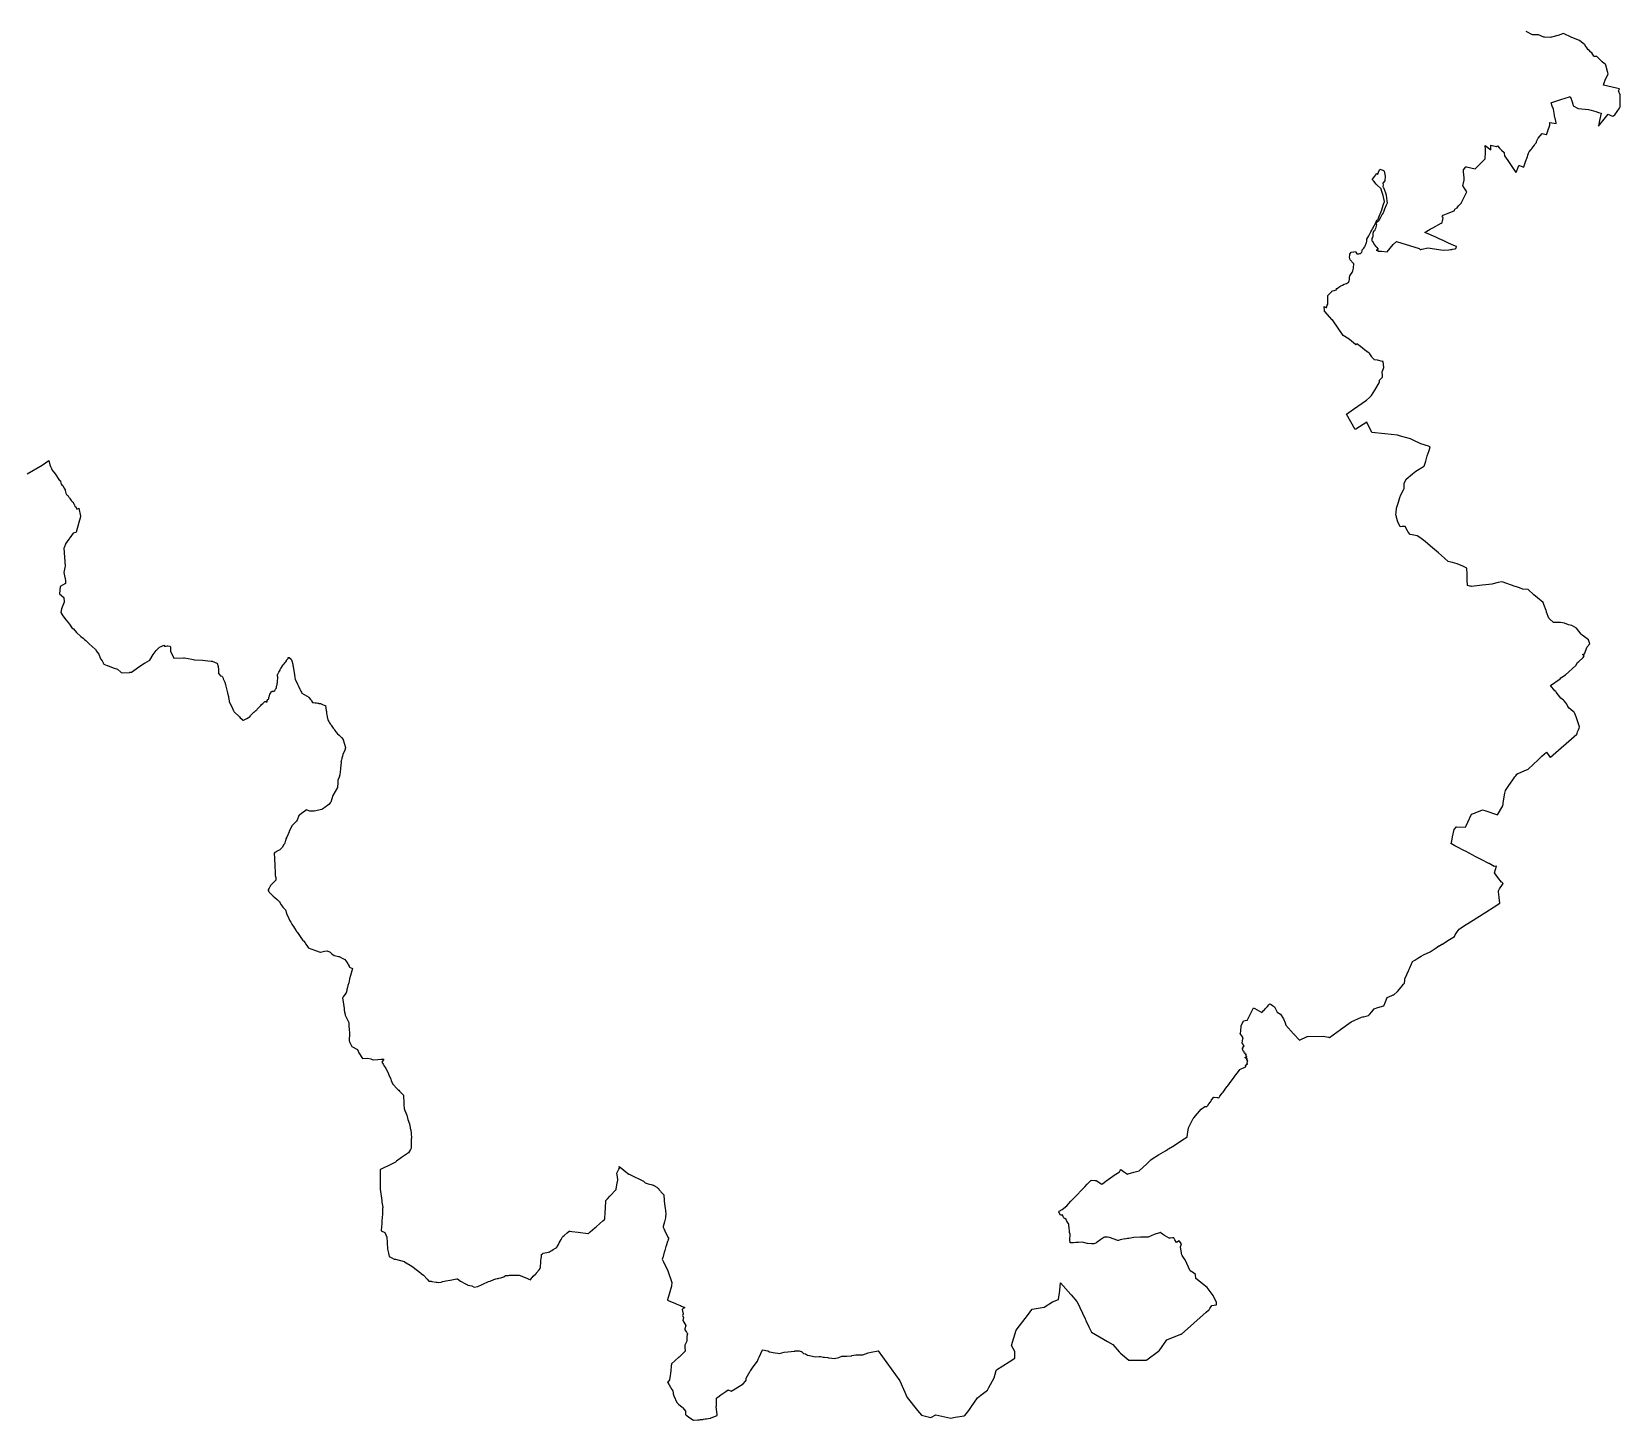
# Model space of a CAD drawing. Header units: metres. Extents: x 273377 to 358923, y 1974345 to 2116525.
# Drawn here: x 318254 to 358923, y 1974345 to 2009890 of the extents above; entities that cross this region are included whole.
import ezdxf

# ---------------------------------------------------------------- set-up
doc = ezdxf.new("R2010")
doc.units = ezdxf.units.M
doc.header["$MEASUREMENT"] = 0
doc.layers.add('DISTRICT BOUNDRY', color=86, linetype='Continuous')

msp = doc.modelspace()

# ---------------------------------------------------------------- linework, layer by layer
at = {"layer": 'DISTRICT BOUNDRY'}
msp.add_polyline3d([(318136, 1998570, 0), (318521, 1998798, 0), (318693, 1998915, 0), (318714, 1998805, 0), (318736, 1998763, 0), (318761, 1998713, 0), (318767, 1998683, 0), (318772, 1998676, 0), (318776, 1998669, 0), (318853, 1998569, 0), (318967, 1998406, 0), (318972, 1998402, 0), (318986, 1998391, 0), (318993, 1998374, 0), (318994, 1998340, 0), (319017, 1998304, 0), (319050, 1998271, 0), (319054, 1998253, 0), (319078, 1998217, 0), (319080, 1998215, 0), (319095, 1998193, 0), (319113, 1998165, 0), (319113, 1998165, 0), (319113, 1998162, 0), (319113, 1998145, 0), (319118, 1998115, 0), (319125, 1998074, 0), (319140, 1998043, 0), (319172, 1998021, 0), (319190, 1998007, 0), (319204, 1997976, 0), (319218, 1997956, 0), (319218, 1997956, 0), (319230, 1997945, 0), (319232, 1997943, 0), (319247, 1997920, 0), (319261, 1997890, 0), (319285, 1997868, 0), (319312, 1997846, 0), (319321, 1997817, 0), (319340, 1997796, 0), (319352, 1997774, 0), (319357, 1997740, 0), (319380, 1997724, 0), (319391, 1997705, 0), (319402, 1997687, 0), (319412, 1997671, 0), (319458, 1997697, 0), (319459, 1997696, 0), (319499, 1997486, 0), (319501, 1997476, 0), (319458, 1997328, 0), (319390, 1997077, 0), (319390, 1997076, 0), (319385, 1997075, 0), (319313, 1997052, 0), (319119, 1996783, 0), (319116, 1996775, 0), (319089, 1996708, 0), (319072, 1996667, 0), (319107, 1996211, 0), (319101, 1996172, 0), (319077, 1996044, 0), (319084, 1996004, 0), (319117, 1995838, 0), (319117, 1995838, 0), (319118, 1995762, 0), (318977, 1995691, 0), (318964, 1995502, 0), (319078, 1995408, 0), (319082, 1995293, 0), (319082, 1995290, 0), (319082, 1995288, 0), (319017, 1995113, 0), (318998, 1995023, 0), (319053, 1994941, 0), (319138, 1994829, 0), (319218, 1994727, 0), (319280, 1994632, 0), (319283, 1994630, 0), (319323, 1994608, 0), (319399, 1994513, 0), (319508, 1994411, 0), (319567, 1994364, 0), (319607, 1994332, 0), (319635, 1994309, 0), (319723, 1994220, 0), (319880, 1994084, 0), (319883, 1994080, 0), (319906, 1994043, 0), (319967, 1993952, 0), (320014, 1993836, 0), (320057, 1993783, 0), (320079, 1993731, 0), (320097, 1993696, 0), (320187, 1993664, 0), (320194, 1993662, 0), (320339, 1993609, 0), (320446, 1993572, 0), (320543, 1993486, 0), (320584, 1993475, 0), (320761, 1993487, 0), (320760, 1993483, 0), (320766, 1993486, 0), (320787, 1993496, 0), (320805, 1993498, 0), (320806, 1993498, 0), (320868, 1993536, 0), (321020, 1993645, 0), (321143, 1993723, 0), (321158, 1993732, 0), (321273, 1993802, 0), (321278, 1993805, 0), (321363, 1993951, 0), (321439, 1994046, 0), (321521, 1994132, 0), (321528, 1994134, 0), (321566, 1994150, 0), (321633, 1994189, 0), (321651, 1994163, 0), (321690, 1994157, 0), (321721, 1994168, 0), (321741, 1994171, 0), (321800, 1994165, 0), (321806, 1994136, 0), (321808, 1994078, 0), (321810, 1994034, 0), (321889, 1993856, 0), (322140, 1993861, 0), (322141, 1993861, 0), (322157, 1993859, 0), (322162, 1993859, 0), (322353, 1993825, 0), (322419, 1993809, 0), (322426, 1993809, 0), (322622, 1993802, 0), (322764, 1993789, 0), (322846, 1993781, 0), (322871, 1993779, 0), (322875, 1993778, 0), (322994, 1993729, 0), (322997, 1993728, 0), (322999, 1993727, 0), (323003, 1993726, 0), (323029, 1993644, 0), (323031, 1993560, 0), (323031, 1993534, 0), (323036, 1993463, 0), (323044, 1993453, 0), (323088, 1993400, 0), (323116, 1993389, 0), (323141, 1993378, 0), (323141, 1993378, 0), (323152, 1993343, 0), (323157, 1993326, 0), (323194, 1993236, 0), (323204, 1993210, 0), (323209, 1993198, 0), (323212, 1993191, 0), (323224, 1993140, 0), (323265, 1992967, 0), (323268, 1992956, 0), (323287, 1992876, 0), (323292, 1992846, 0), (323307, 1992759, 0), (323310, 1992741, 0), (323335, 1992688, 0), (323381, 1992592, 0), (323423, 1992502, 0), (323426, 1992495, 0), (323432, 1992482, 0), (323569, 1992349, 0), (323592, 1992329, 0), (323625, 1992300, 0), (323636, 1992290, 0), (323656, 1992261, 0), (323668, 1992265, 0), (323674, 1992267, 0), (323709, 1992285, 0), (323759, 1992310, 0), (323806, 1992334, 0), (323834, 1992348, 0), (323837, 1992349, 0), (323850, 1992381, 0), (323863, 1992393, 0), (323864, 1992395, 0), (323943, 1992469, 0), (323950, 1992475, 0), (323960, 1992484, 0), (323992, 1992513, 0), (324014, 1992533, 0), (324028, 1992548, 0), (324061, 1992584, 0), (324118, 1992645, 0), (324138, 1992666, 0), (324166, 1992690, 0), (324173, 1992697, 0), (324204, 1992727, 0), (324204, 1992727, 0), (324206, 1992728, 0), (324225, 1992743, 0), (324232, 1992744, 0), (324240, 1992742, 0), (324244, 1992741, 0), (324259, 1992738, 0), (324280, 1992736, 0), (324283, 1992766, 0), (324298, 1992792, 0), (324315, 1992806, 0), (324320, 1992824, 0), (324326, 1992847, 0), (324334, 1992871, 0), (324339, 1992892, 0), (324351, 1992928, 0), (324372, 1992966, 0), (324382, 1992983, 0), (324395, 1993005, 0), (324399, 1993003, 0), (324405, 1993000, 0), (324410, 1993010, 0), (324452, 1993006, 0), (324475, 1993023, 0), (324484, 1993039, 0), (324497, 1993056, 0), (324514, 1993080, 0), (324519, 1993105, 0), (324521, 1993137, 0), (324528, 1993155, 0), (324535, 1993175, 0), (324538, 1993184, 0), (324539, 1993202, 0), (324542, 1993235, 0), (324542, 1993240, 0), (324546, 1993260, 0), (324548, 1993288, 0), (324552, 1993321, 0), (324555, 1993352, 0), (324550, 1993369, 0), (324549, 1993391, 0), (324549, 1993395, 0), (324543, 1993430, 0), (324546, 1993437, 0), (324553, 1993448, 0), (324578, 1993495, 0), (324611, 1993547, 0), (324611, 1993556, 0), (324614, 1993564, 0), (324621, 1993577, 0), (324628, 1993590, 0), (324645, 1993618, 0), (324646, 1993619, 0), (324674, 1993656, 0), (324701, 1993693, 0), (324717, 1993713, 0), (324735, 1993735, 0), (324748, 1993748, 0), (324755, 1993759, 0), (324774, 1993789, 0), (324776, 1993793, 0), (324780, 1993800, 0), (324785, 1993809, 0), (324805, 1993830, 0), (324819, 1993844, 0), (324818, 1993870, 0), (324822, 1993869, 0), (324831, 1993868, 0), (324846, 1993867, 0), (324898, 1993826, 0), (324911, 1993788, 0), (324937, 1993702, 0), (324941, 1993680, 0), (324942, 1993669, 0), (324947, 1993638, 0), (324980, 1993428, 0), (324991, 1993357, 0), (324998, 1993311, 0), (324999, 1993308, 0), (325054, 1993196, 0), (325058, 1993187, 0), (325084, 1993134, 0), (325121, 1993059, 0), (325147, 1993007, 0), (325160, 1992980, 0), (325172, 1992955, 0), (325344, 1992858, 0), (325350, 1992848, 0), (325358, 1992837, 0), (325388, 1992796, 0), (325404, 1992777, 0), (325414, 1992764, 0), (325445, 1992722, 0), (325456, 1992719, 0), (325469, 1992715, 0), (325508, 1992714, 0), (325547, 1992707, 0), (325580, 1992702, 0), (325592, 1992699, 0), (325592, 1992699, 0), (325605, 1992697, 0), (325643, 1992691, 0), (325697, 1992669, 0), (325698, 1992669, 0), (325744, 1992652, 0), (325761, 1992645, 0), (325772, 1992642, 0), (325777, 1992622, 0), (325780, 1992605, 0), (325787, 1992560, 0), (325789, 1992542, 0), (325793, 1992515, 0), (325798, 1992486, 0), (325803, 1992447, 0), (325811, 1992394, 0), (325814, 1992376, 0), (325818, 1992356, 0), (325828, 1992310, 0), (325835, 1992279, 0), (325836, 1992275, 0), (325862, 1992232, 0), (325880, 1992199, 0), (325898, 1992169, 0), (325907, 1992157, 0), (325919, 1992137, 0), (325936, 1992115, 0), (325938, 1992109, 0), (325969, 1992066, 0), (325990, 1992041, 0), (326002, 1992027, 0), (326004, 1992021, 0), (326017, 1991999, 0), (326040, 1991970, 0), (326081, 1991919, 0), (326084, 1991913, 0), (326127, 1991879, 0), (326183, 1991820, 0), (326224, 1991770, 0), (326226, 1991767, 0), (326229, 1991763, 0), (326229, 1991762, 0), (326287, 1991565, 0), (326288, 1991561, 0), (326289, 1991560, 0), (326266, 1991501, 0), (326222, 1991384, 0), (326211, 1991342, 0), (326192, 1991293, 0), (326191, 1991289, 0), (326180, 1991254, 0), (326172, 1991219, 0), (326170, 1991218, 0), (326175, 1991195, 0), (326159, 1991040, 0), (326155, 1991004, 0), (326150, 1990953, 0), (326141, 1990865, 0), (326120, 1990808, 0), (326092, 1990733, 0), (326090, 1990668, 0), (326085, 1990539, 0), (325959, 1990336, 0), (325959, 1990336, 0), (325913, 1990168, 0), (325897, 1990150, 0), (325856, 1990106, 0), (325825, 1990084, 0), (325796, 1990063, 0), (325755, 1990034, 0), (325682, 1989981, 0), (325681, 1989981, 0), (325482, 1989939, 0), (325403, 1989935, 0), (325389, 1989934, 0), (325385, 1989934, 0), (325370, 1989939, 0), (325306, 1989962, 0), (325290, 1989968, 0), (325213, 1989912, 0), (325172, 1989883, 0), (325096, 1989828, 0), (325093, 1989826, 0), (325053, 1989704, 0), (325053, 1989703, 0), (325031, 1989680, 0), (324980, 1989629, 0), (324944, 1989592, 0), (324913, 1989561, 0), (324910, 1989558, 0), (324846, 1989420, 0), (324840, 1989406, 0), (324782, 1989271, 0), (324762, 1989226, 0), (324761, 1989222, 0), (324747, 1989179, 0), (324741, 1989160, 0), (324730, 1989126, 0), (324722, 1989101, 0), (324711, 1989084, 0), (324664, 1989011, 0), (324664, 1989011, 0), (324622, 1988960, 0), (324605, 1988950, 0), (324570, 1988928, 0), (324524, 1988901, 0), (324505, 1988889, 0), (324462, 1988863, 0), (324463, 1988834, 0), (324463, 1988830, 0), (324466, 1988762, 0), (324468, 1988734, 0), (324469, 1988712, 0), (324470, 1988686, 0), (324471, 1988658, 0), (324473, 1988614, 0), (324476, 1988560, 0), (324479, 1988490, 0), (324482, 1988419, 0), (324483, 1988407, 0), (324488, 1988297, 0), (324488, 1988287, 0), (324504, 1988239, 0), (324504, 1988237, 0), (324504, 1988193, 0), (324504, 1988173, 0), (324478, 1988146, 0), (324442, 1988108, 0), (324387, 1988049, 0), (324369, 1988030, 0), (324334, 1987968, 0), (324316, 1987937, 0), (324307, 1987921, 0), (324304, 1987911, 0), (324303, 1987906, 0), (324323, 1987877, 0), (324335, 1987862, 0), (324397, 1987795, 0), (324436, 1987762, 0), (324476, 1987729, 0), (324479, 1987726, 0), (324536, 1987675, 0), (324582, 1987633, 0), (324584, 1987630, 0), (324639, 1987543, 0), (324663, 1987505, 0), (324680, 1987478, 0), (324704, 1987456, 0), (324751, 1987413, 0), (324772, 1987322, 0), (324773, 1987320, 0), (324834, 1987191, 0), (324855, 1987148, 0), (324863, 1987132, 0), (324887, 1987092, 0), (324915, 1987044, 0), (324929, 1987020, 0), (324952, 1986985, 0), (324977, 1986946, 0), (325023, 1986874, 0), (325036, 1986860, 0), (325043, 1986850, 0), (325075, 1986803, 0), (325196, 1986626, 0), (325206, 1986619, 0), (325209, 1986615, 0), (325250, 1986562, 0), (325260, 1986550, 0), (325260, 1986549, 0), (325265, 1986540, 0), (325273, 1986528, 0), (325293, 1986502, 0), (325295, 1986499, 0), (325298, 1986494, 0), (325328, 1986443, 0), (325331, 1986438, 0), (325428, 1986403, 0), (325517, 1986370, 0), (325518, 1986370, 0), (325637, 1986330, 0), (325645, 1986327, 0), (325745, 1986351, 0), (325816, 1986360, 0), (325874, 1986336, 0), (325890, 1986330, 0), (325891, 1986329, 0), (325933, 1986288, 0), (325935, 1986287, 0), (325996, 1986245, 0), (326005, 1986243, 0), (326108, 1986219, 0), (326121, 1986217, 0), (326197, 1986177, 0), (326269, 1986142, 0), (326321, 1986074, 0), (326343, 1986029, 0), (326355, 1986011, 0), (326376, 1985972, 0), (326387, 1985942, 0), (326463, 1985909, 0), (326412, 1985726, 0), (326385, 1985645, 0), (326374, 1985543, 0), (326345, 1985472, 0), (326328, 1985401, 0), (326323, 1985373, 0), (326318, 1985346, 0), (326307, 1985290, 0), (326300, 1985281, 0), (326298, 1985279, 0), (326230, 1985185, 0), (326217, 1985156, 0), (326212, 1985146, 0), (326237, 1985006, 0), (326239, 1984992, 0), (326251, 1984887, 0), (326255, 1984848, 0), (326262, 1984793, 0), (326275, 1984737, 0), (326280, 1984711, 0), (326287, 1984697, 0), (326368, 1984523, 0), (326371, 1984473, 0), (326373, 1984440, 0), (326380, 1984344, 0), (326386, 1984263, 0), (326387, 1984253, 0), (326378, 1984058, 0), (326385, 1984039, 0), (326398, 1984018, 0), (326446, 1983913, 0), (326597, 1983832, 0), (326624, 1983747, 0), (326725, 1983601, 0), (326860, 1983615, 0), (326934, 1983593, 0), (326967, 1983583, 0), (327006, 1983571, 0), (327118, 1983579, 0), (327202, 1983586, 0), (327206, 1983586, 0), (327240, 1983589, 0), (327262, 1983590, 0), (327267, 1983590, 0), (327220, 1983510, 0), (327249, 1983463, 0), (327287, 1983402, 0), (327294, 1983391, 0), (327318, 1983349, 0), (327372, 1983252, 0), (327398, 1983189, 0), (327447, 1983074, 0), (327459, 1983044, 0), (327491, 1982967, 0), (327493, 1982963, 0), (327483, 1982961, 0), (327629, 1982813, 0), (327649, 1982793, 0), (327673, 1982770, 0), (327691, 1982747, 0), (327695, 1982743, 0), (327718, 1982721, 0), (327774, 1982670, 0), (327778, 1982463, 0), (327778, 1982444, 0), (327781, 1982404, 0), (327787, 1982336, 0), (327791, 1982325, 0), (327808, 1982276, 0), (327853, 1982151, 0), (327886, 1982046, 0), (327921, 1981933, 0), (327935, 1981870, 0), (327939, 1981852, 0), (327946, 1981821, 0), (327956, 1981769, 0), (327969, 1981693, 0), (327974, 1981557, 0), (327969, 1981546, 0), (327970, 1981366, 0), (327970, 1981323, 0), (327970, 1981310, 0), (327950, 1981276, 0), (327903, 1981194, 0), (327820, 1981136, 0), (327723, 1981069, 0), (327591, 1980975, 0), (327579, 1980956, 0), (327569, 1980951, 0), (327379, 1980858, 0), (327264, 1980803, 0), (327201, 1980773, 0), (327196, 1980770, 0), (327173, 1980760, 0), (327176, 1980529, 0), (327174, 1980279, 0), (327176, 1980261, 0), (327215, 1979973, 0), (327218, 1979947, 0), (327220, 1979931, 0), (327240, 1979799, 0), (327245, 1979783, 0), (327230, 1979774, 0), (327235, 1979619, 0), (327220, 1979446, 0), (327213, 1979363, 0), (327209, 1979315, 0), (327198, 1979190, 0), (327294, 1979150, 0), (327343, 1979030, 0), (327354, 1978898, 0), (327364, 1978723, 0), (327385, 1978623, 0), (327404, 1978536, 0), (327470, 1978502, 0), (327531, 1978471, 0), (327564, 1978467, 0), (327792, 1978405, 0), (327795, 1978403, 0), (327986, 1978292, 0), (327987, 1978292, 0), (328129, 1978181, 0), (328204, 1978118, 0), (328206, 1978116, 0), (328225, 1978098, 0), (328280, 1978058, 0), (328380, 1977954, 0), (328423, 1977909, 0), (328450, 1977906, 0), (328476, 1977902, 0), (328497, 1977899, 0), (328609, 1977879, 0), (328631, 1977876, 0), (328677, 1977868, 0), (328679, 1977868, 0), (328735, 1977881, 0), (328763, 1977888, 0), (328769, 1977897, 0), (328824, 1977907, 0), (328856, 1977913, 0), (328968, 1977932, 0), (329141, 1977963, 0), (329152, 1977965, 0), (329229, 1977901, 0), (329264, 1977884, 0), (329321, 1977855, 0), (329411, 1977808, 0), (329414, 1977807, 0), (329422, 1977805, 0), (329520, 1977785, 0), (329583, 1977753, 0), (329584, 1977754, 0), (329673, 1977769, 0), (329787, 1977823, 0), (329799, 1977829, 0), (329801, 1977829, 0), (329951, 1977893, 0), (329985, 1977907, 0), (329990, 1977909, 0), (330084, 1977949, 0), (330137, 1977962, 0), (330168, 1977970, 0), (330191, 1977976, 0), (330214, 1977981, 0), (330262, 1977993, 0), (330342, 1978013, 0), (330383, 1978052, 0), (330388, 1978053, 0), (330390, 1978053, 0), (330408, 1978053, 0), (330409, 1978053, 0), (330409, 1978053, 0), (330409, 1978053, 0), (330410, 1978053, 0), (330411, 1978053, 0), (330414, 1978053, 0), (330420, 1978053, 0), (330432, 1978054, 0), (330444, 1978054, 0), (330448, 1978054, 0), (330448, 1978054, 0), (330450, 1978054, 0), (330456, 1978054, 0), (330482, 1978055, 0), (330493, 1978055, 0), (330503, 1978056, 0), (330512, 1978056, 0), (330519, 1978056, 0), (330538, 1978057, 0), (330571, 1978057, 0), (330572, 1978057, 0), (330572, 1978057, 0), (330730, 1978062, 0), (330890, 1977996, 0), (330943, 1977975, 0), (330963, 1977966, 0), (331020, 1977943, 0), (331058, 1977993, 0), (331059, 1977995, 0), (331068, 1978006, 0), (331070, 1978009, 0), (331092, 1978029, 0), (331158, 1978090, 0), (331176, 1978113, 0), (331177, 1978115, 0), (331244, 1978198, 0), (331271, 1978231, 0), (331275, 1978270, 0), (331276, 1978285, 0), (331285, 1978373, 0), (331290, 1978419, 0), (331291, 1978434, 0), (331296, 1978487, 0), (331301, 1978529, 0), (331304, 1978563, 0), (331306, 1978586, 0), (331330, 1978606, 0), (331336, 1978611, 0), (331347, 1978621, 0), (331482, 1978650, 0), (331507, 1978655, 0), (331533, 1978671, 0), (331571, 1978693, 0), (331607, 1978715, 0), (331660, 1978746, 0), (331698, 1978769, 0), (331701, 1978775, 0), (331720, 1978809, 0), (331724, 1978817, 0), (331738, 1978842, 0), (331748, 1978861, 0), (331760, 1978884, 0), (331807, 1978970, 0), (331843, 1979038, 0), (331854, 1979047, 0), (331883, 1979072, 0), (331889, 1979077, 0), (331965, 1979143, 0), (332012, 1979182, 0), (332020, 1979188, 0), (332038, 1979186, 0), (332084, 1979179, 0), (332247, 1979156, 0), (332493, 1979121, 0), (332499, 1979120, 0), (332513, 1979132, 0), (332551, 1979166, 0), (332671, 1979270, 0), (332705, 1979299, 0), (332798, 1979380, 0), (332878, 1979450, 0), (332925, 1979492, 0), (332927, 1979524, 0), (332928, 1979534, 0), (332929, 1979559, 0), (332932, 1979613, 0), (332936, 1979672, 0), (332941, 1979764, 0), (332943, 1979785, 0), (332953, 1979958, 0), (332953, 1979958, 0), (332953, 1979965, 0), (332953, 1979969, 0), (332981, 1979999, 0), (332996, 1980015, 0), (333057, 1980081, 0), (333218, 1980254, 0), (333219, 1980261, 0), (333228, 1980319, 0), (333245, 1980415, 0), (333258, 1980491, 0), (333259, 1980500, 0), (333246, 1980579, 0), (333230, 1980670, 0), (333230, 1980671, 0), (333268, 1980737, 0), (333288, 1980772, 0), (333301, 1980794, 0), (333301, 1980796, 0), (333294, 1980834, 0), (333292, 1980841, 0), (333362, 1980786, 0), (333465, 1980706, 0), (333508, 1980671, 0), (333542, 1980645, 0), (333546, 1980643, 0), (333547, 1980643, 0), (333600, 1980618, 0), (333700, 1980571, 0), (333782, 1980533, 0), (333919, 1980469, 0), (333945, 1980437, 0), (333958, 1980420, 0), (334033, 1980400, 0), (334071, 1980390, 0), (334109, 1980380, 0), (334165, 1980363, 0), (334179, 1980359, 0), (334179, 1980358, 0), (334261, 1980309, 0), (334261, 1980309, 0), (334265, 1980304, 0), (334279, 1980289, 0), (334296, 1980281, 0), (334296, 1980280, 0), (334298, 1980278, 0), (334310, 1980257, 0), (334312, 1980255, 0), (334347, 1980210, 0), (334358, 1980196, 0), (334359, 1980195, 0), (334434, 1980119, 0), (334437, 1980116, 0), (334438, 1980070, 0), (334439, 1980064, 0), (334443, 1980023, 0), (334444, 1980014, 0), (334447, 1979987, 0), (334449, 1979964, 0), (334466, 1979817, 0), (334471, 1979776, 0), (334482, 1979706, 0), (334483, 1979698, 0), (334486, 1979680, 0), (334485, 1979679, 0), (334481, 1979670, 0), (334484, 1979651, 0), (334484, 1979645, 0), (334488, 1979617, 0), (334489, 1979611, 0), (334485, 1979597, 0), (334481, 1979578, 0), (334481, 1979575, 0), (334480, 1979530, 0), (334480, 1979527, 0), (334453, 1979422, 0), (334422, 1979303, 0), (334421, 1979301, 0), (334418, 1979287, 0), (334435, 1979252, 0), (334463, 1979195, 0), (334543, 1979035, 0), (334557, 1979008, 0), (334559, 1979004, 0), (334552, 1978982, 0), (334548, 1978968, 0), (334544, 1978958, 0), (334532, 1978921, 0), (334496, 1978810, 0), (334496, 1978810, 0), (334490, 1978789, 0), (334472, 1978727, 0), (334460, 1978687, 0), (334452, 1978660, 0), (334449, 1978648, 0), (334407, 1978505, 0), (334403, 1978492, 0), (334395, 1978465, 0), (334410, 1978435, 0), (334411, 1978432, 0), (334427, 1978401, 0), (334540, 1978171, 0), (334644, 1977872, 0), (334643, 1977869, 0), (334633, 1977789, 0), (334629, 1977775, 0), (334570, 1977569, 0), (334530, 1977429, 0), (334529, 1977427, 0), (334529, 1977419, 0), (334587, 1977396, 0), (334592, 1977394, 0), (334691, 1977352, 0), (334721, 1977339, 0), (334767, 1977320, 0), (334814, 1977300, 0), (334835, 1977291, 0), (334861, 1977280, 0), (334887, 1977269, 0), (334890, 1977267, 0), (334972, 1977233, 0), (334932, 1977202, 0), (334903, 1977180, 0), (334931, 1977070, 0), (334930, 1977067, 0), (334916, 1977026, 0), (334924, 1977005, 0), (334933, 1976985, 0), (334936, 1976978, 0), (334926, 1976900, 0), (334925, 1976895, 0), (334926, 1976895, 0), (335004, 1976768, 0), (334977, 1976686, 0), (334974, 1976658, 0), (334974, 1976656, 0), (335013, 1976601, 0), (335029, 1976580, 0), (335042, 1976561, 0), (335039, 1976548, 0), (335038, 1976537, 0), (335027, 1976478, 0), (335022, 1976446, 0), (335025, 1976397, 0), (335027, 1976367, 0), (334971, 1976266, 0), (334976, 1976200, 0), (334982, 1976120, 0), (334983, 1976114, 0), (334983, 1976112, 0), (334978, 1976102, 0), (334879, 1976009, 0), (334827, 1975963, 0), (334822, 1975958, 0), (334632, 1975786, 0), (334632, 1975784, 0), (334630, 1975768, 0), (334628, 1975749, 0), (334625, 1975722, 0), (334623, 1975703, 0), (334621, 1975682, 0), (334618, 1975656, 0), (334614, 1975616, 0), (334606, 1975537, 0), (334600, 1975494, 0), (334585, 1975378, 0), (334536, 1975316, 0), (334532, 1975315, 0), (334576, 1975251, 0), (334645, 1975135, 0), (334669, 1975094, 0), (334670, 1975093, 0), (334672, 1975036, 0), (334672, 1975018, 0), (334691, 1974969, 0), (334693, 1974965, 0), (334770, 1974802, 0), (334778, 1974787, 0), (334814, 1974756, 0), (334910, 1974676, 0), (334912, 1974675, 0), (334919, 1974665, 0), (334990, 1974575, 0), (334989, 1974536, 0), (334989, 1974484, 0), (335022, 1974462, 0), (335073, 1974427, 0), (335195, 1974345, 0), (335311, 1974355, 0), (335349, 1974359, 0), (335377, 1974361, 0), (335420, 1974365, 0), (335432, 1974366, 0), (335449, 1974369, 0), (335455, 1974370, 0), (335495, 1974377, 0), (335529, 1974383, 0), (335573, 1974391, 0), (335631, 1974401, 0), (335637, 1974403, 0), (335646, 1974406, 0), (335806, 1974465, 0), (335804, 1974483, 0), (335779, 1974693, 0), (335784, 1974700, 0), (335789, 1974709, 0), (335788, 1974812, 0), (335787, 1974909, 0), (335796, 1974916, 0), (335822, 1974935, 0), (335900, 1974991, 0), (336025, 1975081, 0), (336086, 1975125, 0), (336159, 1975086, 0), (336263, 1975149, 0), (336469, 1975274, 0), (336470, 1975275, 0), (336524, 1975343, 0), (336545, 1975370, 0), (336546, 1975377, 0), (336548, 1975425, 0), (336548, 1975425, 0), (336649, 1975600, 0), (336658, 1975612, 0), (336710, 1975685, 0), (336826, 1975848, 0), (336831, 1975859, 0), (336853, 1975909, 0), (336863, 1975929, 0), (336874, 1975955, 0), (336960, 1976144, 0), (336969, 1976143, 0), (337093, 1976125, 0), (337103, 1976120, 0), (337144, 1976098, 0), (337288, 1976074, 0), (337352, 1976063, 0), (337400, 1976055, 0), (337515, 1976086, 0), (337518, 1976087, 0), (337791, 1976117, 0), (337794, 1976118, 0), (337873, 1976124, 0), (337875, 1976124, 0), (337901, 1976118, 0), (337925, 1976113, 0), (337928, 1976112, 0), (337955, 1976108, 0), (337960, 1976104, 0), (337977, 1976089, 0), (337980, 1976086, 0), (338012, 1976053, 0), (338066, 1976042, 0), (338066, 1976041, 0), (338116, 1976009, 0), (338126, 1976007, 0), (338241, 1975984, 0), (338310, 1975970, 0), (338315, 1975970, 0), (338412, 1975974, 0), (338437, 1975975, 0), (338447, 1975975, 0), (338479, 1975969, 0), (338516, 1975962, 0), (338554, 1975958, 0), (338633, 1975948, 0), (338654, 1975945, 0), (338660, 1975944, 0), (338742, 1975934, 0), (338794, 1975927, 0), (338798, 1975927, 0), (338830, 1975933, 0), (338885, 1975944, 0), (338915, 1975950, 0), (338992, 1975982, 0), (338998, 1975983, 0), (339090, 1975988, 0), (339120, 1975989, 0), (339230, 1975996, 0), (339248, 1975997, 0), (339253, 1975998, 0), (339353, 1976020, 0), (339371, 1976019, 0), (339458, 1976018, 0), (339533, 1976017, 0), (339665, 1976074, 0), (339745, 1976090, 0), (339920, 1976124, 0), (340479, 1975357, 0), (340665, 1974924, 0), (340932, 1974595, 0), (341031, 1974474, 0), (341274, 1974414, 0), (341401, 1974486, 0), (341786, 1974399, 0), (341899, 1974419, 0), (342127, 1974460, 0), (342146, 1974463, 0), (342244, 1974596, 0), (342314, 1974699, 0), (342467, 1974920, 0), (342554, 1974988, 0), (342720, 1975118, 0), (342755, 1975180, 0), (342757, 1975183, 0), (342896, 1975432, 0), (342948, 1975620, 0), (342951, 1975631, 0), (343280, 1975843, 0), (343426, 1975937, 0), (343419, 1976103, 0), (343336, 1976258, 0), (343454, 1976650, 0), (343769, 1977064, 0), (343859, 1977183, 0), (343870, 1977185, 0), (344172, 1977237, 0), (344388, 1977376, 0), (344544, 1977438, 0), (344571, 1977662, 0), (344573, 1977675, 0), (344595, 1977865, 0), (344856, 1977564, 0), (344868, 1977551, 0), (345010, 1977387, 0), (345017, 1977372, 0), (345223, 1976940, 0), (345239, 1976906, 0), (345245, 1976894, 0), (345321, 1976734, 0), (345386, 1976599, 0), (345797, 1976363, 0), (345931, 1976285, 0), (346090, 1976099, 0), (346132, 1976064, 0), (346344, 1975883, 0), (346718, 1975886, 0), (346791, 1975886, 0), (346799, 1975893, 0), (347103, 1976112, 0), (347115, 1976121, 0), (347316, 1976406, 0), (347672, 1976544, 0), (347686, 1976549, 0), (347689, 1976551, 0), (348325, 1977107, 0), (348384, 1977159, 0), (348395, 1977175, 0), (348417, 1977209, 0), (348464, 1977280, 0), (348464, 1977280, 0), (348583, 1977302, 0), (348588, 1977358, 0), (348501, 1977535, 0), (348347, 1977741, 0), (348058, 1977973, 0), (348046, 1978076, 0), (347994, 1978114, 0), (347915, 1978171, 0), (347830, 1978360, 0), (347781, 1978451, 0), (347762, 1978487, 0), (347711, 1978564, 0), (347700, 1978581, 0), (347667, 1978778, 0), (347666, 1978783, 0), (347691, 1978862, 0), (347631, 1978936, 0), (347564, 1978892, 0), (347561, 1978898, 0), (347523, 1978967, 0), (347498, 1979013, 0), (347491, 1979012, 0), (347461, 1979010, 0), (347411, 1979006, 0), (347372, 1979003, 0), (347259, 1979075, 0), (347207, 1979108, 0), (347167, 1979134, 0), (347147, 1979147, 0), (347130, 1979144, 0), (346990, 1979096, 0), (346839, 1979035, 0), (346680, 1979032, 0), (346644, 1979027, 0), (346467, 1979020, 0), (346344, 1979000, 0), (346309, 1978995, 0), (346243, 1978977, 0), (346242, 1978980, 0), (346241, 1978985, 0), (346160, 1978969, 0), (346122, 1978961, 0), (346075, 1978944, 0), (346068, 1978942, 0), (346060, 1978944, 0), (345849, 1979022, 0), (345839, 1979023, 0), (345795, 1979028, 0), (345719, 1979033, 0), (345701, 1979023, 0), (345625, 1978970, 0), (345534, 1978907, 0), (345526, 1978902, 0), (345494, 1978880, 0), (345448, 1978859, 0), (345403, 1978857, 0), (345383, 1978860, 0), (345286, 1978871, 0), (345276, 1978872, 0), (345153, 1978904, 0), (345051, 1978897, 0), (345028, 1978895, 0), (344984, 1978892, 0), (344924, 1978890, 0), (344840, 1978888, 0), (344835, 1978981, 0), (344836, 1979084, 0), (344837, 1979104, 0), (344837, 1979104, 0), (344826, 1979152, 0), (344823, 1979179, 0), (344821, 1979196, 0), (344820, 1979202, 0), (344814, 1979255, 0), (344805, 1979346, 0), (344803, 1979353, 0), (344794, 1979381, 0), (344793, 1979382, 0), (344764, 1979421, 0), (344759, 1979435, 0), (344750, 1979456, 0), (344739, 1979482, 0), (344700, 1979506, 0), (344682, 1979518, 0), (344672, 1979538, 0), (344641, 1979602, 0), (344619, 1979598, 0), (344594, 1979593, 0), (344549, 1979671, 0), (344546, 1979677, 0), (344562, 1979694, 0), (344631, 1979738, 0), (344754, 1979835, 0), (344853, 1979956, 0), (345068, 1980165, 0), (345072, 1980169, 0), (345082, 1980179, 0), (345216, 1980323, 0), (345276, 1980387, 0), (345362, 1980471, 0), (345375, 1980484, 0), (345380, 1980488, 0), (345381, 1980490, 0), (345467, 1980483, 0), (345504, 1980479, 0), (345651, 1980386, 0), (345674, 1980406, 0), (345757, 1980465, 0), (345994, 1980632, 0), (346011, 1980644, 0), (346099, 1980707, 0), (346119, 1980735, 0), (346140, 1980766, 0), (346141, 1980765, 0), (346209, 1980715, 0), (346306, 1980644, 0), (346310, 1980646, 0), (346323, 1980649, 0), (346409, 1980675, 0), (346471, 1980693, 0), (346606, 1980732, 0), (346609, 1980733, 0), (346801, 1980912, 0), (346906, 1981010, 0), (346938, 1981040, 0), (347101, 1981138, 0), (347277, 1981244, 0), (347329, 1981275, 0), (347340, 1981281, 0), (347356, 1981289, 0), (347354, 1981291, 0), (347457, 1981356, 0), (347602, 1981448, 0), (347718, 1981520, 0), (347828, 1981590, 0), (347831, 1981593, 0), (347833, 1981594, 0), (347844, 1981669, 0), (347852, 1981719, 0), (347867, 1981829, 0), (347876, 1981847, 0), (347987, 1982067, 0), (348005, 1982088, 0), (348192, 1982311, 0), (348287, 1982376, 0), (348337, 1982379, 0), (348370, 1982410, 0), (348370, 1982410, 0), (348377, 1982421, 0), (348384, 1982431, 0), (348385, 1982432, 0), (348400, 1982453, 0), (348424, 1982488, 0), (348439, 1982496, 0), (348444, 1982509, 0), (348448, 1982519, 0), (348456, 1982537, 0), (348461, 1982554, 0), (348463, 1982556, 0), (348521, 1982615, 0), (348523, 1982617, 0), (348602, 1982607, 0), (348615, 1982606, 0), (348641, 1982600, 0), (348651, 1982607, 0), (348660, 1982620, 0), (348675, 1982640, 0), (348734, 1982720, 0), (348754, 1982747, 0), (348790, 1982794, 0), (348828, 1982845, 0), (348863, 1982892, 0), (348874, 1982908, 0), (348919, 1982967, 0), (348961, 1983023, 0), (349044, 1983134, 0), (349051, 1983144, 0), (349147, 1983271, 0), (349187, 1983323, 0), (349298, 1983374, 0), (349318, 1983385, 0), (349320, 1983388, 0), (349325, 1983396, 0), (349334, 1983402, 0), (349334, 1983414, 0), (349325, 1983414, 0), (349326, 1983427, 0), (349333, 1983437, 0), (349347, 1983433, 0), (349347, 1983434, 0), (349365, 1983463, 0), (349378, 1983463, 0), (349380, 1983469, 0), (349373, 1983477, 0), (349380, 1983536, 0), (349388, 1983539, 0), (349388, 1983547, 0), (349375, 1983547, 0), (349362, 1983584, 0), (349365, 1983585, 0), (349376, 1983588, 0), (349371, 1983600, 0), (349362, 1983595, 0), (349357, 1983599, 0), (349344, 1983612, 0), (349337, 1983619, 0), (349328, 1983617, 0), (349321, 1983624, 0), (349319, 1983634, 0), (349322, 1983641, 0), (349338, 1983640, 0), (349344, 1983646, 0), (349353, 1983641, 0), (349360, 1983643, 0), (349361, 1983648, 0), (349362, 1983649, 0), (349360, 1983650, 0), (349355, 1983654, 0), (349351, 1983663, 0), (349348, 1983672, 0), (349336, 1983703, 0), (349342, 1983709, 0), (349344, 1983711, 0), (349342, 1983720, 0), (349336, 1983720, 0), (349335, 1983719, 0), (349330, 1983713, 0), (349310, 1983735, 0), (349314, 1983739, 0), (349316, 1983742, 0), (349314, 1983752, 0), (349311, 1983753, 0), (349309, 1983753, 0), (349304, 1983745, 0), (349286, 1983772, 0), (349292, 1983780, 0), (349291, 1983788, 0), (349277, 1983782, 0), (349270, 1983798, 0), (349261, 1983817, 0), (349252, 1983836, 0), (349260, 1983851, 0), (349259, 1983854, 0), (349259, 1983857, 0), (349249, 1983856, 0), (349245, 1983856, 0), (349283, 1983921, 0), (349292, 1983920, 0), (349296, 1983924, 0), (349296, 1983925, 0), (349294, 1983933, 0), (349292, 1983933, 0), (349285, 1983929, 0), (349251, 1983987, 0), (349244, 1983987, 0), (349240, 1983992, 0), (349241, 1984003, 0), (349244, 1984009, 0), (349244, 1984009, 0), (349260, 1984105, 0), (349265, 1984138, 0), (349250, 1984162, 0), (349196, 1984246, 0), (349203, 1984265, 0), (349207, 1984300, 0), (349222, 1984438, 0), (349279, 1984571, 0), (349361, 1984585, 0), (349376, 1984583, 0), (349384, 1984598, 0), (349494, 1984818, 0), (349529, 1984888, 0), (349535, 1984901, 0), (349567, 1984883, 0), (349751, 1984784, 0), (349768, 1984803, 0), (349792, 1984830, 0), (349812, 1984852, 0), (349836, 1984878, 0), (349867, 1984913, 0), (349891, 1984939, 0), (349929, 1984981, 0), (349953, 1985008, 0), (349984, 1984987, 0), (350018, 1984962, 0), (350071, 1984926, 0), (350143, 1984794, 0), (350227, 1984737, 0), (350303, 1984619, 0), (350341, 1984514, 0), (350358, 1984459, 0), (350560, 1984237, 0), (350563, 1984233, 0), (350569, 1984227, 0), (350713, 1984075, 0), (350911, 1984165, 0), (350919, 1984169, 0), (351313, 1984179, 0), (351453, 1984152, 0), (351479, 1984145, 0), (351762, 1984349, 0), (352031, 1984540, 0), (352302, 1984660, 0), (352356, 1984684, 0), (352353, 1984674, 0), (352358, 1984676, 0), (352474, 1984707, 0), (352502, 1984733, 0), (352561, 1984799, 0), (352620, 1984874, 0), (352720, 1984907, 0), (352873, 1984957, 0), (352912, 1985054, 0), (352958, 1985166, 0), (353019, 1985194, 0), (353075, 1985218, 0), (353113, 1985232, 0), (353126, 1985236, 0), (353218, 1985321, 0), (353315, 1985429, 0), (353378, 1985505, 0), (353399, 1985532, 0), (353401, 1985545, 0), (353408, 1985602, 0), (353411, 1985629, 0), (353416, 1985666, 0), (353453, 1985731, 0), (353472, 1985778, 0), (353492, 1985827, 0), (353518, 1985889, 0), (353533, 1985924, 0), (353580, 1986029, 0), (353596, 1986067, 0), (353605, 1986089, 0), (353661, 1986120, 0), (353744, 1986174, 0), (353827, 1986227, 0), (353887, 1986262, 0), (354054, 1986336, 0), (354160, 1986406, 0), (354210, 1986440, 0), (354282, 1986486, 0), (354285, 1986487, 0), (354292, 1986493, 0), (354358, 1986529, 0), (354372, 1986530, 0), (354509, 1986624, 0), (354678, 1986732, 0), (354696, 1986768, 0), (354746, 1986846, 0), (354801, 1986912, 0), (354822, 1986937, 0), (354911, 1986993, 0), (355092, 1987106, 0), (355480, 1987355, 0), (355694, 1987489, 0), (355841, 1987583, 0), (355822, 1987726, 0), (355822, 1987734, 0), (355818, 1987802, 0), (355818, 1987816, 0), (355808, 1987865, 0), (355803, 1987896, 0), (355802, 1987898, 0), (355836, 1987950, 0), (355910, 1988062, 0), (355911, 1988063, 0), (355923, 1988082, 0), (355889, 1988120, 0), (355887, 1988121, 0), (355793, 1988239, 0), (355701, 1988355, 0), (355753, 1988526, 0), (355697, 1988522, 0), (355564, 1988593, 0), (355558, 1988595, 0), (355362, 1988699, 0), (355213, 1988778, 0), (355147, 1988812, 0), (355059, 1988858, 0), (354958, 1988909, 0), (354933, 1988922, 0), (354868, 1988956, 0), (354806, 1988989, 0), (354689, 1989051, 0), (354600, 1989098, 0), (354595, 1989101, 0), (354611, 1989179, 0), (354619, 1989222, 0), (354631, 1989280, 0), (354669, 1989471, 0), (354731, 1989537, 0), (354738, 1989537, 0), (354964, 1989531, 0), (354979, 1989562, 0), (355021, 1989652, 0), (355119, 1989860, 0), (355190, 1989890, 0), (355206, 1989897, 0), (355399, 1989972, 0), (355460, 1989952, 0), (355783, 1989847, 0), (355920, 1990071, 0), (355924, 1990118, 0), (355929, 1990147, 0), (355970, 1990394, 0), (355982, 1990466, 0), (356073, 1990592, 0), (356113, 1990651, 0), (356172, 1990737, 0), (356227, 1990818, 0), (356246, 1990843, 0), (356274, 1990884, 0), (356301, 1990899, 0), (356307, 1990902, 0), (356479, 1990976, 0), (356510, 1990989, 0), (356564, 1991014, 0), (356819, 1991251, 0), (356918, 1991343, 0), (357032, 1991449, 0), (357114, 1991337, 0), (357136, 1991318, 0), (357808, 1991907, 0), (357824, 1991935, 0), (357831, 1991970, 0), (357842, 1992001, 0), (357852, 1992018, 0), (357868, 1992063, 0), (357883, 1992094, 0), (357794, 1992348, 0), (357760, 1992441, 0), (357740, 1992469, 0), (357730, 1992478, 0), (357662, 1992537, 0), (357618, 1992575, 0), (357579, 1992618, 0), (357556, 1992679, 0), (357530, 1992710, 0), (357490, 1992759, 0), (357471, 1992775, 0), (357405, 1992832, 0), (357285, 1992985, 0), (357272, 1993001, 0), (357250, 1993017, 0), (357139, 1993157, 0), (357387, 1993328, 0), (357405, 1993351, 0), (357519, 1993430, 0), (357785, 1993662, 0), (357832, 1993743, 0), (357859, 1993767, 0), (357964, 1993861, 0), (357976, 1993874, 0), (357996, 1993914, 0), (357955, 1993944, 0), (358009, 1993967, 0), (358079, 1994142, 0), (358142, 1994221, 0), (358112, 1994322, 0), (358010, 1994397, 0), (357951, 1994443, 0), (357920, 1994467, 0), (357800, 1994619, 0), (357686, 1994687, 0), (357595, 1994709, 0), (357496, 1994746, 0), (357392, 1994767, 0), (357214, 1994770, 0), (357112, 1994860, 0), (357096, 1994875, 0), (357039, 1995032, 0), (357034, 1995046, 0), (357031, 1995054, 0), (357023, 1995076, 0), (356967, 1995224, 0), (356946, 1995280, 0), (356801, 1995399, 0), (356707, 1995477, 0), (356570, 1995608, 0), (356418, 1995624, 0), (356410, 1995627, 0), (356289, 1995670, 0), (356204, 1995700, 0), (356137, 1995724, 0), (355995, 1995773, 0), (355922, 1995798, 0), (355893, 1995808, 0), (355796, 1995787, 0), (355634, 1995747, 0), (355480, 1995735, 0), (355384, 1995724, 0), (355182, 1995697, 0), (355115, 1995687, 0), (355087, 1995695, 0), (355082, 1995695, 0), (355075, 1995696, 0), (355009, 1995712, 0), (355005, 1995862, 0), (355002, 1996010, 0), (354998, 1996149, 0), (354997, 1996161, 0), (354890, 1996208, 0), (354744, 1996265, 0), (354631, 1996301, 0), (354620, 1996306, 0), (354516, 1996331, 0), (354425, 1996412, 0), (354269, 1996549, 0), (354064, 1996723, 0), (353926, 1996838, 0), (353788, 1996940, 0), (353725, 1996983, 0), (353594, 1997011, 0), (353540, 1997024, 0), (353537, 1997032, 0), (353488, 1997093, 0), (353479, 1997113, 0), (353414, 1997228, 0), (353344, 1997228, 0), (353285, 1997219, 0), (353225, 1997340, 0), (353225, 1997347, 0), (353197, 1997459, 0), (353193, 1997475, 0), (353179, 1997536, 0), (353182, 1997586, 0), (353193, 1997692, 0), (353241, 1997823, 0), (353250, 1997850, 0), (353283, 1997968, 0), (353302, 1998035, 0), (353371, 1998163, 0), (353390, 1998200, 0), (353392, 1998325, 0), (353395, 1998334, 0), (353440, 1998429, 0), (353446, 1998433, 0), (353604, 1998570, 0), (353692, 1998645, 0), (353882, 1998760, 0), (353902, 1998772, 0), (353943, 1998901, 0), (353984, 1999031, 0), (354027, 1999166, 0), (354058, 1999263, 0), (354014, 1999277, 0), (353816, 1999342, 0), (353618, 1999434, 0), (353552, 1999467, 0), (353298, 1999541, 0), (353222, 1999565, 0), (352896, 1999601, 0), (352564, 1999630, 0), (352434, 1999897, 0), (352154, 1999720, 0), (352134, 1999707, 0), (351915, 2000099, 0), (352097, 2000228, 0), (352430, 2000460, 0), (352505, 2000528, 0), (352538, 2000558, 0), (352558, 2000576, 0), (352639, 2000716, 0), (352752, 2000905, 0), (352758, 2000916, 0), (352762, 2000975, 0), (352792, 2001004, 0), (352837, 2001050, 0), (352835, 2001085, 0), (352827, 2001191, 0), (352833, 2001205, 0), (352873, 2001291, 0), (352855, 2001448, 0), (352848, 2001448, 0), (352837, 2001447, 0), (352707, 2001483, 0), (352631, 2001492, 0), (352571, 2001553, 0), (352561, 2001570, 0), (352516, 2001643, 0), (352495, 2001659, 0), (352377, 2001751, 0), (352272, 2001833, 0), (352180, 2001905, 0), (352177, 2001900, 0), (352156, 2001875, 0), (352145, 2001884, 0), (351995, 2002011, 0), (351981, 2002023, 0), (351832, 2002113, 0), (351553, 2002514, 0), (351551, 2002516, 0), (351356, 2002726, 0), (351354, 2002729, 0), (351351, 2002771, 0), (351346, 2002843, 0), (351345, 2002860, 0), (351397, 2002834, 0), (351399, 2002833, 0), (351422, 2002888, 0), (351434, 2002914, 0), (351434, 2002916, 0), (351439, 2003137, 0), (351439, 2003142, 0), (351478, 2003182, 0), (351522, 2003225, 0), (351528, 2003232, 0), (351542, 2003245, 0), (351626, 2003275, 0), (351654, 2003285, 0), (351664, 2003289, 0), (351648, 2003316, 0), (351659, 2003318, 0), (351676, 2003320, 0), (351720, 2003352, 0), (351771, 2003388, 0), (351812, 2003406, 0), (351859, 2003425, 0), (351911, 2003446, 0), (351942, 2003459, 0), (351962, 2003467, 0), (351980, 2003513, 0), (351993, 2003550, 0), (351992, 2003567, 0), (351991, 2003615, 0), (351991, 2003618, 0), (351996, 2003631, 0), (352002, 2003640, 0), (352019, 2003670, 0), (352061, 2003724, 0), (352076, 2003773, 0), (352096, 2003834, 0), (352096, 2003839, 0), (352104, 2003954, 0), (352087, 2003970, 0), (352012, 2004049, 0), (351990, 2004121, 0), (351997, 2004170, 0), (352002, 2004200, 0), (352036, 2004245, 0), (352096, 2004256, 0), (352103, 2004257, 0), (352144, 2004263, 0), (352155, 2004245, 0), (352182, 2004205, 0), (352234, 2004209, 0), (352252, 2004211, 0), (352271, 2004211, 0), (352282, 2004224, 0), (352308, 2004250, 0), (352315, 2004285, 0), (352317, 2004298, 0), (352319, 2004310, 0), (352355, 2004353, 0), (352355, 2004353, 0), (352372, 2004372, 0), (352386, 2004389, 0), (352388, 2004395, 0), (352389, 2004399, 0), (352396, 2004416, 0), (352398, 2004422, 0), (352410, 2004453, 0), (352419, 2004479, 0), (352420, 2004480, 0), (352423, 2004489, 0), (352432, 2004526, 0), (352439, 2004547, 0), (352439, 2004565, 0), (352439, 2004583, 0), (352484, 2004663, 0), (352522, 2004737, 0), (352541, 2004772, 0), (352565, 2004815, 0), (352581, 2004846, 0), (352595, 2004870, 0), (352600, 2004880, 0), (352670, 2005013, 0), (352674, 2005031, 0), (352674, 2005031, 0), (352682, 2005050, 0), (352689, 2005064, 0), (352720, 2005073, 0), (352746, 2005144, 0), (352815, 2005333, 0), (352855, 2005447, 0), (352890, 2005547, 0), (352852, 2005696, 0), (352822, 2005805, 0), (352806, 2005860, 0), (352803, 2005873, 0), (352794, 2005880, 0), (352700, 2005963, 0), (352672, 2005992, 0), (352612, 2006065, 0), (352584, 2006100, 0), (352577, 2006109, 0), (352584, 2006119, 0), (352638, 2006193, 0), (352689, 2006261, 0), (352714, 2006246, 0), (352738, 2006297, 0), (352771, 2006370, 0), (352818, 2006356, 0), (352842, 2006349, 0), (352864, 2006342, 0), (352874, 2006334, 0), (352876, 2006324, 0), (352901, 2006196, 0), (352897, 2006077, 0), (352846, 2006012, 0), (352850, 2005961, 0), (352849, 2005932, 0), (352851, 2005915, 0), (352858, 2005907, 0), (352911, 2005767, 0), (352933, 2005708, 0), (352939, 2005626, 0), (352943, 2005563, 0), (352952, 2005506, 0), (352930, 2005451, 0), (352889, 2005349, 0), (352859, 2005274, 0), (352852, 2005257, 0), (352831, 2005219, 0), (352786, 2005135, 0), (352743, 2005062, 0), (352726, 2005026, 0), (352701, 2005033, 0), (352668, 2004975, 0), (352681, 2004952, 0), (352661, 2004857, 0), (352647, 2004836, 0), (352639, 2004817, 0), (352634, 2004795, 0), (352609, 2004778, 0), (352592, 2004728, 0), (352589, 2004666, 0), (352578, 2004619, 0), (352565, 2004598, 0), (352565, 2004585, 0), (352567, 2004543, 0), (352568, 2004529, 0), (352587, 2004521, 0), (352622, 2004443, 0), (352669, 2004389, 0), (352679, 2004377, 0), (352724, 2004327, 0), (352719, 2004315, 0), (352719, 2004303, 0), (352676, 2004299, 0), (352685, 2004295, 0), (352719, 2004282, 0), (352729, 2004271, 0), (352806, 2004276, 0), (352813, 2004275, 0), (352952, 2004257, 0), (352952, 2004257, 0), (353112, 2004446, 0), (353195, 2004517, 0), (353778, 2004338, 0), (353802, 2004312, 0), (353818, 2004316, 0), (353844, 2004323, 0), (353853, 2004325, 0), (353993, 2004361, 0), (354386, 2004302, 0), (354533, 2004305, 0), (354574, 2004319, 0), (354592, 2004319, 0), (354612, 2004320, 0), (354630, 2004323, 0), (354693, 2004334, 0), (354718, 2004338, 0), (354724, 2004366, 0), (354727, 2004384, 0), (354728, 2004391, 0), (354728, 2004391, 0), (354624, 2004437, 0), (354489, 2004497, 0), (354376, 2004552, 0), (354368, 2004555, 0), (354267, 2004601, 0), (354198, 2004633, 0), (354141, 2004656, 0), (354006, 2004713, 0), (353922, 2004751, 0), (353969, 2004781, 0), (354058, 2004837, 0), (354126, 2004872, 0), (354339, 2004990, 0), (354363, 2005003, 0), (354382, 2005084, 0), (354391, 2005127, 0), (354378, 2005137, 0), (354360, 2005151, 0), (354360, 2005154, 0), (354374, 2005172, 0), (354389, 2005192, 0), (354514, 2005244, 0), (354671, 2005310, 0), (354675, 2005311, 0), (354676, 2005314, 0), (354690, 2005350, 0), (354746, 2005384, 0), (354785, 2005430, 0), (354855, 2005512, 0), (354861, 2005517, 0), (354879, 2005557, 0), (354983, 2005774, 0), (354993, 2005795, 0), (354945, 2005872, 0), (354902, 2005939, 0), (354896, 2005948, 0), (354924, 2006093, 0), (354927, 2006112, 0), (354923, 2006151, 0), (354912, 2006306, 0), (354910, 2006312, 0), (354909, 2006353, 0), (354966, 2006430, 0), (354986, 2006428, 0), (355209, 2006384, 0), (355209, 2006384, 0), (355216, 2006390, 0), (355218, 2006392, 0), (355222, 2006396, 0), (355226, 2006400, 0), (355371, 2006545, 0), (355438, 2006610, 0), (355468, 2006639, 0), (355477, 2006810, 0), (355475, 2006836, 0), (355471, 2006914, 0), (355469, 2006949, 0), (355469, 2006976, 0), (355611, 2006870, 0), (355611, 2006891, 0), (355610, 2006925, 0), (355609, 2006986, 0), (355645, 2006978, 0), (355755, 2006952, 0), (355779, 2006968, 0), (355833, 2006913, 0), (355883, 2006862, 0), (355950, 2006795, 0), (355952, 2006780, 0), (355961, 2006713, 0), (356047, 2006592, 0), (356115, 2006491, 0), (356254, 2006284, 0), (356274, 2006333, 0), (356330, 2006470, 0), (356341, 2006464, 0), (356387, 2006447, 0), (356455, 2006421, 0), (356458, 2006429, 0), (356518, 2006614, 0), (356529, 2006644, 0), (356578, 2006784, 0), (356583, 2006801, 0), (356593, 2006817, 0), (356630, 2006865, 0), (356643, 2006881, 0), (356647, 2006886, 0), (356647, 2006886, 0), (356657, 2006899, 0), (356657, 2006899, 0), (356727, 2006987, 0), (356749, 2007017, 0), (356773, 2007050, 0), (356778, 2007056, 0), (356782, 2007077, 0), (356821, 2007164, 0), (356928, 2007288, 0), (357027, 2007256, 0), (357034, 2007254, 0), (357072, 2007357, 0), (357121, 2007496, 0), (357120, 2007527, 0), (357119, 2007566, 0), (357285, 2007539, 0), (357281, 2007560, 0), (357272, 2007598, 0), (357255, 2007675, 0), (357249, 2007699, 0), (357243, 2007734, 0), (357242, 2007741, 0), (357240, 2007754, 0), (357211, 2007910, 0), (357182, 2007986, 0), (357154, 2008067, 0), (357172, 2008075, 0), (357404, 2008152, 0), (357626, 2008228, 0), (357644, 2008234, 0), (357650, 2008216, 0), (357695, 2008092, 0), (357710, 2008037, 0), (357721, 2007998, 0), (357721, 2007998, 0), (357847, 2007928, 0), (358108, 2007901, 0), (358178, 2007879, 0), (358298, 2007846, 0), (358369, 2007824, 0), (358431, 2007806, 0), (358394, 2007616, 0), (358367, 2007477, 0), (358367, 2007476, 0), (358367, 2007477, 0), (358546, 2007694, 0), (358617, 2007777, 0), (358686, 2007749, 0), (358732, 2007731, 0), (358785, 2007763, 0), (358908, 2007938, 0), (358923, 2007965, 0), (358921, 2008263, 0), (358921, 2008274, 0), (358880, 2008377, 0), (358904, 2008425, 0), (358830, 2008443, 0), (358491, 2008524, 0), (358513, 2008580, 0), (358541, 2008654, 0), (358617, 2008815, 0), (358601, 2008876, 0), (358558, 2009036, 0), (358545, 2009058, 0), (358525, 2009072, 0), (358514, 2009079, 0), (358460, 2009118, 0), (358326, 2009253, 0), (358267, 2009261, 0), (358244, 2009264, 0), (358200, 2009352, 0), (358174, 2009371, 0), (358117, 2009427, 0), (358105, 2009431, 0), (358057, 2009495, 0), (358018, 2009549, 0), (358024, 2009557, 0), (357972, 2009590, 0), (357877, 2009664, 0), (357687, 2009746, 0), (357471, 2009844, 0), (357423, 2009827, 0), (357362, 2009804, 0), (357131, 2009740, 0), (356987, 2009756, 0), (356968, 2009756, 0), (356833, 2009808, 0), (356680, 2009813, 0), (356512, 2009894, 0)], dxfattribs=at)

doc.saveas('drawing.dxf')
